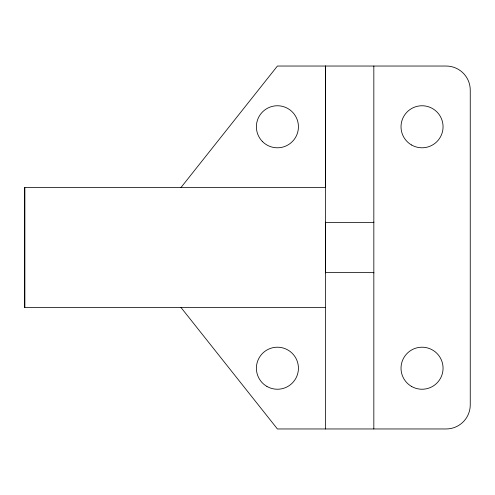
<?xml version="1.0" encoding="UTF-8"?>
<svg xmlns="http://www.w3.org/2000/svg" width="495" height="495" viewBox="0 0 495 495"><rect width="100%" height="100%" fill="white"/><g stroke="black" fill="none" stroke-linecap="round" stroke-linejoin="round"><path stroke-width="0.74" d="M325.623 307.494L24.75 307.494L24.75 187.506L325.623 187.506L325.623 66.039L325.623 428.961M325.623 272.881L325.623 222.119M373.83 272.98L373.83 222.02M180.991 187.506L277.41 66.039L446.144 66.039A24.107 24.107 0 0 1 470.25 90.146L470.25 404.854A24.107 24.107 0 0 1 446.144 428.961L277.41 428.961L180.991 307.494M325.623 222.428L373.83 222.428L373.83 66.039M325.623 272.572L373.83 272.572L373.83 428.961M24.75 187.506L24.75 307.494M411.531 144.979A21.019 21.019 0 0 0 443.062 126.776A21.019 21.019 0 0 0 411.531 108.572A21.019 21.019 0 0 0 411.531 144.979M266.904 386.428A21.019 21.019 0 0 0 298.429 368.224A21.019 21.019 0 0 0 266.904 350.021A21.019 21.019 0 0 0 266.904 386.428M411.531 386.428A21.019 21.019 0 0 0 443.062 368.224A21.019 21.019 0 0 0 411.531 350.021A21.019 21.019 0 0 0 411.531 386.428M262.548 141.638A21.019 21.019 0 0 0 297.718 132.215A21.019 21.019 0 0 0 271.972 106.468A21.019 21.019 0 0 0 262.548 141.638"/></g></svg>
